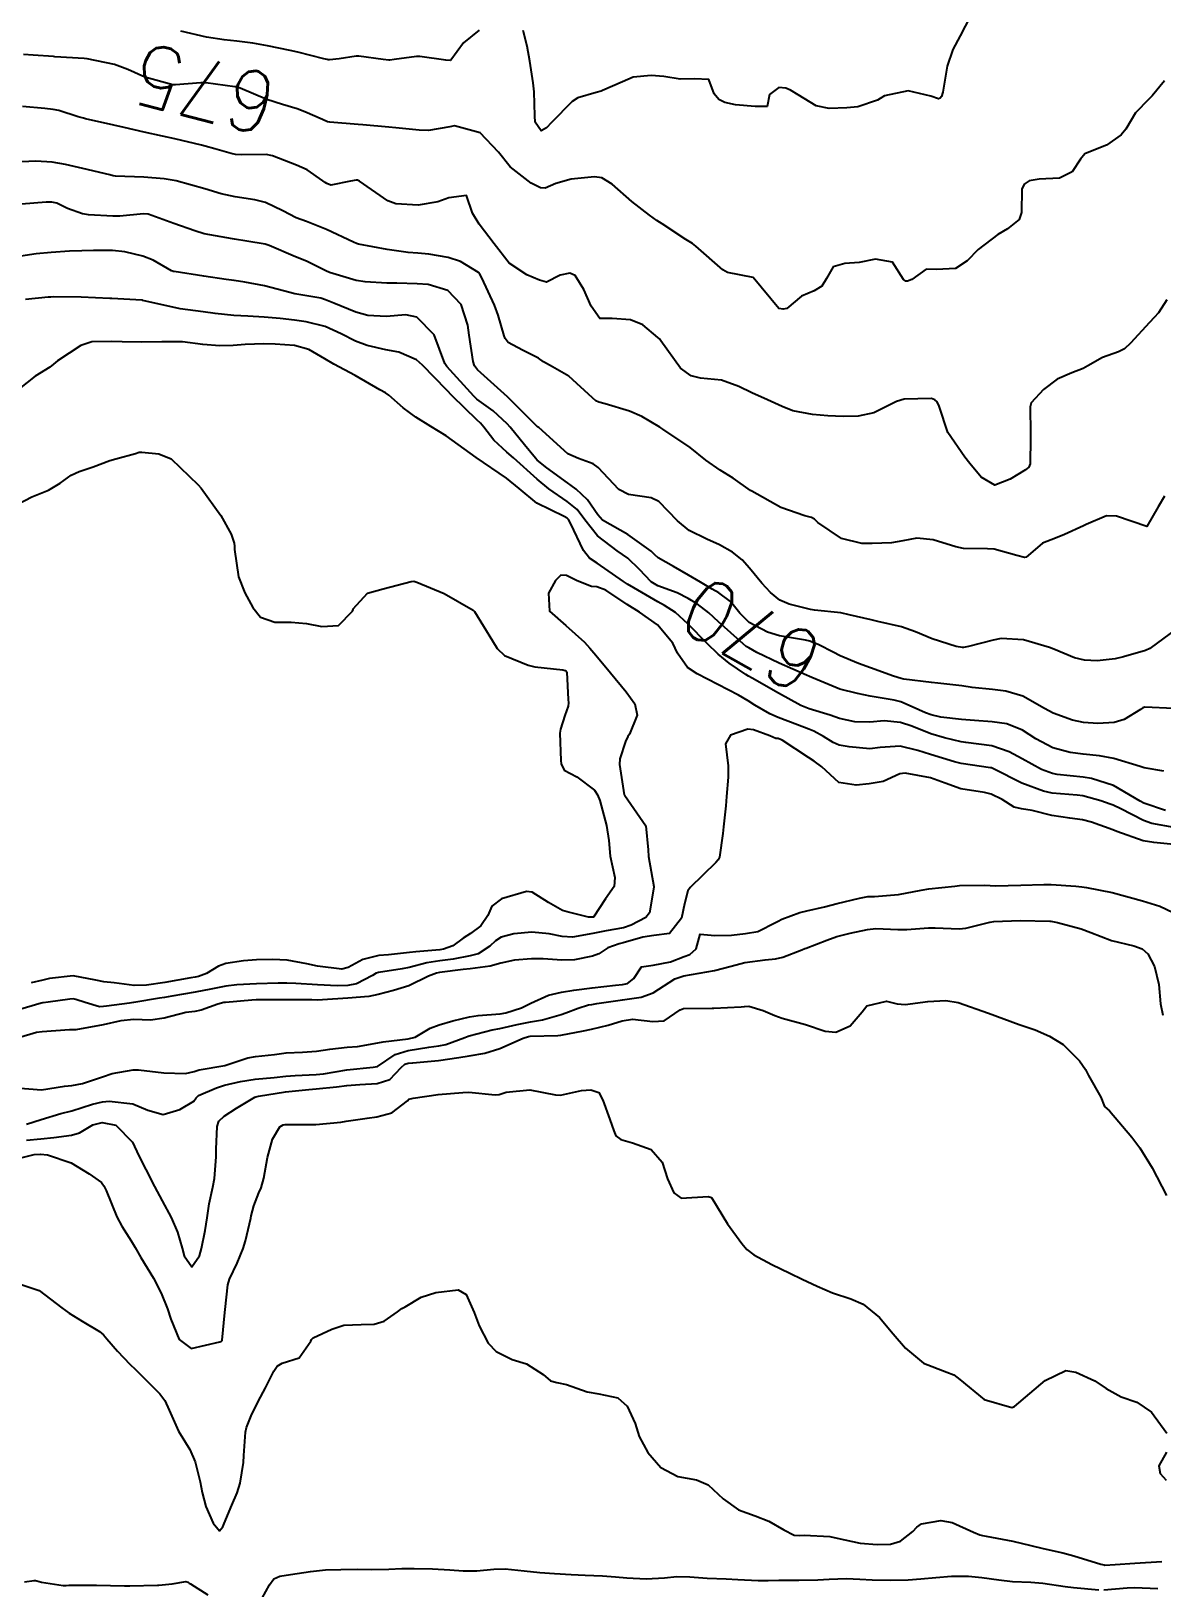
# Model space of a CAD drawing. Header units: metres. Extents: x 292545 to 299085, y 7450245 to 7463078.
# Drawn here: x 295080.8 to 295154.9, y 7462322.4 to 7462424.3 of the extents above; entities that cross this region are included whole.
import ezdxf
from ezdxf.enums import TextEntityAlignment as Align

# ---------------------------------------------------------------- set-up
doc = ezdxf.new("R2010")
doc.units = ezdxf.units.M
for name, color, linetype in [('Cotas', 45, 'Continuous'), ('Curvas de Nivel 1m', 11, 'Continuous'), ('Curvas de Nivel 5m', 15, 'Continuous')]:
    doc.layers.add(name, color=color, linetype=linetype)
doc.styles.add('Style-STANDARD', font='STANDARD.shx')

msp = doc.modelspace()

# ---------------------------------------------------------------- linework, layer by layer
at = {"layer": 'Curvas de Nivel 1m', "flags": 128}
for points, elevation in [([(295142.3, 7462425.3), (295141.65, 7462424.05), (295141.18, 7462423.15), (295140.81, 7462422.06), (295140.51, 7462420.34), (295140.43, 7462420.07), (295140.35, 7462419.95), (295140.23, 7462419.91), (295139.73, 7462420.08), (295138.24, 7462420.44), (295136.7, 7462420.11), (295136.41, 7462419.94), (295136.23, 7462419.83), (295134.95, 7462419.4), (295134.22, 7462419.33), (295133.08, 7462419.29), (295132.22, 7462419.45), (295131.03, 7462420.18), (295130.54, 7462420.49), (295130.24, 7462420.61), (295129.77, 7462420.66), (295129.16, 7462420.2), (295129.01, 7462419.41), (295128.22, 7462419.41), (295126.94, 7462419.51), (295126.23, 7462419.68), (295125.85, 7462419.86), (295125.54, 7462420.24), (295125.18, 7462421.18), (295124.24, 7462421.22), (295123.31, 7462421.21), (295122.24, 7462421.38), (295121.4, 7462421.45), (295120.24, 7462421.33), (295119.54, 7462421.02), (295118.23, 7462420.46), (295118.14, 7462420.42), (295117.81, 7462420.33), (295116.6, 7462419.98), (295116.23, 7462419.74), (295114.87, 7462418.37), (295114.56, 7462418.02), (295114.2, 7462417.82), (295113.81, 7462418.38), (295113.79, 7462418.81), (295113.75, 7462420.38), (295113.67, 7462420.96), (295113.45, 7462422.39), (295113.29, 7462423.37), (295113.03, 7462424.39)], 676), ([(295110.13, 7462424.42), (295109.12, 7462423.59), (295108.28, 7462422.45), (295108.25, 7462422.43), (295107.95, 7462422.45), (295106.26, 7462422.68), (295106.04, 7462422.69), (295104.58, 7462422.49), (295104.29, 7462422.45), (295104.25, 7462422.44), (295104.21, 7462422.45), (295103.85, 7462422.5), (295102.26, 7462422.71), (295102.08, 7462422.7), (295100.97, 7462422.53), (295100.33, 7462422.46), (295100.25, 7462422.47), (295100.19, 7462422.48), (295099.97, 7462422.54), (295098.26, 7462422.97), (295097.76, 7462423.07), (295096.26, 7462423.38), (295095.31, 7462423.56), (295094.27, 7462423.69), (295093.44, 7462423.78), (295092.28, 7462423.96), (295090.59, 7462424.35)], 676), ([(295155.2, 7462406.76), (295154.64, 7462405.89), (295154.36, 7462405.6), (295154.06, 7462405.26), (295152.81, 7462403.92), (295152.42, 7462403.54), (295152.03, 7462403.34), (295150.99, 7462402.98), (295150.02, 7462402.42), (295149.72, 7462402.25), (295148.97, 7462401.97), (295148.01, 7462401.55), (295147.11, 7462400.88), (295146.31, 7462400), (295146.24, 7462399.75), (295146.26, 7462398), (295146.27, 7462397.7), (295146.23, 7462396), (295146.15, 7462395.78), (295145.94, 7462395.62), (295144.93, 7462395.01), (295143.93, 7462394.61), (295143.03, 7462395.13), (295142.28, 7462396.04), (295141.95, 7462396.44), (295140.85, 7462398.06), (295140.27, 7462399.78), (295140.14, 7462400.07), (295139.99, 7462400.2), (295139.78, 7462400.29), (295137.99, 7462400.25), (295137.48, 7462400.1), (295135.99, 7462399.35), (295134.98, 7462399.13), (295133.98, 7462399.12), (295132.98, 7462399.16), (295131.98, 7462399.24), (295130.69, 7462399.48), (295129.99, 7462399.76), (295129.03, 7462400.2), (295128, 7462400.66), (295127.15, 7462401.08), (295126.01, 7462401.48), (295124.64, 7462401.63), (295124.02, 7462401.78), (295123.34, 7462402.27), (295122.04, 7462404.07), (295121.95, 7462404.19), (295121.85, 7462404.28), (295120.87, 7462405.12), (295120.05, 7462405.45), (295118.86, 7462405.52), (295118.05, 7462405.52), (295117.47, 7462406.34), (295116.99, 7462407.43), (295116.43, 7462408.35), (295116.09, 7462408.5), (295115.44, 7462408.36), (295114.55, 7462407.9), (295114.09, 7462408.03), (295113.26, 7462408.39), (295112.1, 7462409.16), (295111.12, 7462410.41), (295110.13, 7462411.71), (295109.7, 7462412.43), (295109.31, 7462413.59), (295108.15, 7462413.43), (295107.43, 7462413.17), (295106.15, 7462412.96), (295104.69, 7462413.04), (295104.15, 7462413.24), (295102.3, 7462414.52), (295102.16, 7462414.58), (295102.09, 7462414.59), (295101.71, 7462414.52), (295100.43, 7462414.27), (295100.16, 7462414.37), (295100.05, 7462414.43), (295099.9, 7462414.54), (295098.87, 7462415.26), (295098.17, 7462415.56), (295096.59, 7462416.17), (295096.18, 7462416.26), (295094.54, 7462416.24), (295094.18, 7462416.27), (295093.9, 7462416.33), (295092.83, 7462416.63), (295092.19, 7462416.82), (295091.95, 7462416.88), (295090.19, 7462417.29), (295089.39, 7462417.47), (295088.2, 7462417.73), (295086.87, 7462418.03), (295086.21, 7462418.18), (295084.34, 7462418.6), (295084.21, 7462418.64), (295083.86, 7462418.74), (295082.6, 7462419.14), (295082.22, 7462419.22), (295081.69, 7462419.29), (295080.22, 7462419.42)], 674), ([(295155.05, 7462393.89), (295154.62, 7462393.19), (295153.89, 7462391.91), (295151.9, 7462392.59), (295151.24, 7462392.6), (295149.9, 7462392.03), (295149.73, 7462391.95), (295148.48, 7462391.39), (295147.89, 7462391.15), (295147.05, 7462390.82), (295146.11, 7462390), (295145.98, 7462389.89), (295145.87, 7462389.87), (295145.37, 7462390.01), (295143.88, 7462390.43), (295143.45, 7462390.45), (295141.88, 7462390.46), (295141.36, 7462390.58), (295139.89, 7462391.04), (295138.82, 7462391.15), (295137.89, 7462390.97), (295137.16, 7462390.83), (295135.88, 7462390.79), (295135.22, 7462390.79), (295133.89, 7462391.13), (295132.33, 7462392.16), (295132.11, 7462392.38), (295131.91, 7462392.5), (295131.48, 7462392.61), (295129.91, 7462393.16), (295128.01, 7462394.21), (295127.92, 7462394.27), (295126.78, 7462395.08), (295125.94, 7462395.59), (295124.99, 7462396.25), (295123.96, 7462397.08), (295122.17, 7462398.28), (295121.97, 7462398.4), (295120.8, 7462399.11), (295119.98, 7462399.45), (295118.39, 7462399.93), (295117.99, 7462400.04), (295117.78, 7462400.13), (295117.56, 7462400.33), (295116.01, 7462401.75), (295114.94, 7462402.37), (295114.35, 7462402.7), (295114.03, 7462402.94), (295112.97, 7462403.46), (295112.04, 7462403.96), (295111.85, 7462404.21), (295111.77, 7462404.4), (295111.39, 7462405.74), (295111.14, 7462406.41), (295110.32, 7462408.18), (295110.19, 7462408.42), (295110.09, 7462408.53), (295108.92, 7462409.26), (295108.1, 7462409.53), (295106.84, 7462409.73), (295106.11, 7462409.8), (295105.49, 7462409.86), (295104.11, 7462410.05), (295102.23, 7462410.4), (295102.11, 7462410.43), (295101.9, 7462410.52), (295100.13, 7462411.35), (295098.82, 7462411.87), (295098.14, 7462412.13), (295097.27, 7462412.58), (295096.15, 7462413.12), (295095.45, 7462413.3), (295094.15, 7462413.49), (295093.23, 7462413.7), (295092.16, 7462414.02), (295090.28, 7462414.54), (295090.16, 7462414.57), (295089.5, 7462414.67), (295088.16, 7462414.79), (295086.31, 7462414.86), (295086.16, 7462414.88), (295085.95, 7462414.93), (295084.17, 7462415.36), (295083.03, 7462415.61), (295082.17, 7462415.76), (295081.1, 7462415.84), (295080.17, 7462415.79)], 673), ([(295155.82, 7462385.2), (295154.08, 7462383.91), (295153.8, 7462383.78), (295152.35, 7462383.37), (295151.8, 7462383.23), (295150.63, 7462383.1), (295149.79, 7462383.14), (295149.14, 7462383.31), (295147.8, 7462383.87), (295147.51, 7462383.98), (295145.81, 7462384.49), (295144.35, 7462384.57), (295143.81, 7462384.46), (295142.21, 7462384.05), (295141.87, 7462383.98), (295141.8, 7462383.98), (295141.4, 7462384.05), (295139.81, 7462384.54), (295138.72, 7462385), (295137.82, 7462385.33), (295136.25, 7462385.69), (295135.82, 7462385.79), (295134.39, 7462386.13), (295133.83, 7462386.24), (295132.1, 7462386.43), (295131.84, 7462386.47), (295130.46, 7462386.81), (295129.84, 7462387.07), (295129.23, 7462387.58), (295128.66, 7462388.2), (295127.86, 7462389.17), (295127.38, 7462389.73), (295126.73, 7462390.23), (295125.88, 7462390.71), (295125.06, 7462391.07), (295123.89, 7462391.65), (295123.13, 7462392.27), (295121.92, 7462393.54), (295121.41, 7462393.78), (295119.92, 7462394), (295119.28, 7462394.32), (295117.94, 7462395.76), (295117.6, 7462396), (295116.64, 7462396.35), (295115.95, 7462396.67), (295114.04, 7462398.38), (295114, 7462398.41), (295113.97, 7462398.44), (295111.99, 7462400.4), (295110.02, 7462402.17), (295109.83, 7462402.43), (295109.74, 7462402.72), (295109.49, 7462404.44), (295109.4, 7462405.08), (295108.96, 7462406.44), (295108.08, 7462407.37), (295106.79, 7462407.75), (295106.08, 7462407.8), (295104.74, 7462407.84), (295104.08, 7462407.84), (295102.68, 7462407.92), (295102.09, 7462408.02), (295100.34, 7462408.54), (295100.09, 7462408.64), (295098.82, 7462409.28), (295098.1, 7462409.56), (295096.38, 7462410.31), (295096.11, 7462410.4), (295094.92, 7462410.6), (295094.11, 7462410.72), (295093.98, 7462410.74), (295092.12, 7462411.08), (295091.51, 7462411.26), (295090.13, 7462411.75), (295088.46, 7462412.36), (295088.14, 7462412.39), (295086.6, 7462412.24), (295086.14, 7462412.24), (295084.54, 7462412.32), (295084.14, 7462412.38), (295083.17, 7462412.74), (295082.46, 7462413.07), (295082.15, 7462413.14), (295081.77, 7462413.14), (295080.15, 7462413.02)], 672), ([(295155.66, 7462379.98), (295153.76, 7462380.07), (295153.63, 7462380.03), (295153.47, 7462379.91), (295152.41, 7462379.26), (295151.74, 7462379.06), (295150.68, 7462379), (295149.74, 7462379.07), (295149.01, 7462379.23), (295147.75, 7462379.68), (295147.19, 7462379.99), (295145.76, 7462380.8), (295144.65, 7462381.13), (295143.77, 7462381.22), (295142.44, 7462381.37), (295141.77, 7462381.46), (295140.2, 7462381.64), (295139.78, 7462381.68), (295137.97, 7462381.91), (295137.78, 7462381.95), (295137.28, 7462382.1), (295135.79, 7462382.64), (295134.99, 7462382.93), (295133.8, 7462383.44), (295133.33, 7462383.68), (295132.4, 7462384.16), (295131.81, 7462384.4), (295131.52, 7462384.46), (295129.81, 7462384.74), (295129.02, 7462384.99), (295127.82, 7462385.62), (295127.21, 7462386.22), (295126.61, 7462387), (295125.85, 7462387.56), (295125.41, 7462387.81), (295124.65, 7462388.25), (295123.86, 7462388.72), (295122.87, 7462389.28), (295121.87, 7462389.86), (295121.65, 7462390.06), (295121.41, 7462390.29), (295119.89, 7462391.39), (295118.22, 7462392.33), (295117.91, 7462392.66), (295117.24, 7462393.66), (295116.49, 7462394.35), (295116.16, 7462394.59), (295115.93, 7462394.76), (295114.57, 7462395.75), (295113.95, 7462396.25), (295113.82, 7462396.38), (295113.1, 7462397.25), (295112.17, 7462398.4), (295111.98, 7462398.62), (295111.05, 7462399.48), (295109.99, 7462400.25), (295109.78, 7462400.43), (295108.02, 7462402.38), (295107.97, 7462402.45), (295107.9, 7462402.57), (295107.19, 7462404.46), (295106.05, 7462405.61), (295105.34, 7462405.77), (295104.05, 7462405.65), (295102.84, 7462405.73), (295102.06, 7462405.95), (295100.61, 7462406.53), (295100.07, 7462406.76), (295099.76, 7462406.85), (295098.07, 7462407.14), (295097.32, 7462407.33), (295096.08, 7462407.67), (295094.78, 7462407.91), (295094.09, 7462408.01), (295093.56, 7462408.09), (295092.09, 7462408.3), (295090.15, 7462408.6), (295090.09, 7462408.61), (295090.06, 7462408.62), (295089.98, 7462408.66), (295088.77, 7462409.35), (295088.1, 7462409.61), (295086.92, 7462409.89), (295086.11, 7462409.97), (295084.86, 7462409.97), (295084.11, 7462409.95), (295083.29, 7462409.93), (295082.1, 7462409.86), (295081.11, 7462409.77), (295080.1, 7462409.6)], 671), ([(295155.1, 7462373.31), (295153.68, 7462373.79), (295153.44, 7462373.91), (295151.7, 7462374.95), (295150.25, 7462375.4), (295149.71, 7462375.49), (295148.02, 7462375.66), (295147.71, 7462375.72), (295146.98, 7462375.99), (295145.72, 7462376.68), (295144.86, 7462377.15), (295143.73, 7462377.54), (295142.03, 7462377.75), (295141.73, 7462377.8), (295140.62, 7462378.06), (295139.74, 7462378.33), (295138.48, 7462378.82), (295137.74, 7462379.07), (295136.68, 7462379.17), (295135.74, 7462379.1), (295134.75, 7462379.12), (295133.74, 7462379.34), (295133.14, 7462379.54), (295131.75, 7462379.97), (295131.22, 7462380.18), (295129.76, 7462380.99), (295128.02, 7462381.97), (295127.78, 7462382.11), (295127.62, 7462382.21), (295126.52, 7462382.96), (295125.8, 7462383.54), (295125.07, 7462384.25), (295123.82, 7462385.53), (295123.01, 7462386.27), (295122.29, 7462386.74), (295121.84, 7462386.98), (295120.27, 7462387.88), (295119.85, 7462388.13), (295119.59, 7462388.31), (295117.86, 7462389.5), (295117.37, 7462389.84), (295116.97, 7462390.34), (295116.12, 7462392.13), (295115.99, 7462392.36), (295115.95, 7462392.41), (295115.9, 7462392.45), (295115.71, 7462392.56), (295113.91, 7462393.44), (295112.75, 7462394.39), (295111.93, 7462395.08), (295109.95, 7462396.43), (295107.97, 7462397.84), (295106.97, 7462398.46), (295105.98, 7462399.06), (295105.17, 7462399.67), (295104.22, 7462400.5), (295104, 7462400.66), (295103.64, 7462400.86), (295102.01, 7462401.79), (295100.62, 7462402.53), (295100.03, 7462402.89), (295098.98, 7462403.5), (295098.03, 7462403.76), (295096.77, 7462403.85), (295096.04, 7462403.87), (295094.8, 7462403.83), (295094.03, 7462403.77), (295093.14, 7462403.73), (295092.03, 7462403.82), (295090.7, 7462403.99), (295090.04, 7462404.01), (295089.35, 7462403.99), (295088.04, 7462403.97), (295086.74, 7462404), (295086.04, 7462404.03), (295084.76, 7462404), (295084.03, 7462403.76), (295082.52, 7462402.75), (295082.25, 7462402.53), (295082.02, 7462402.35), (295081.04, 7462401.74), (295080, 7462400.92)], 669), ([(295079.91, 7462393.37), (295080.83, 7462393.85), (295081.92, 7462394.28), (295082.69, 7462394.75), (295083.4, 7462395.27), (295083.93, 7462395.5), (295084.84, 7462395.82), (295085.95, 7462396.22), (295086.33, 7462396.33), (295087.63, 7462396.69), (295087.87, 7462396.77), (295087.95, 7462396.77), (295088.03, 7462396.77), (295089.16, 7462396.67), (295089.95, 7462396.34), (295091.73, 7462394.64), (295091.92, 7462394.41), (295093.21, 7462392.63), (295093.89, 7462391.4), (295094.09, 7462390.82), (295094.1, 7462390.62), (295094.1, 7462390.39), (295094.38, 7462388.61), (295094.78, 7462387.55), (295095.31, 7462386.6), (295095.82, 7462385.97), (295096.76, 7462385.64), (295097.82, 7462385.65), (295098.82, 7462385.56), (295099.82, 7462385.36), (295100.93, 7462385.42), (295101.83, 7462386.35), (295101.88, 7462386.47), (295101.89, 7462386.52), (295102.83, 7462387.53), (295103.85, 7462387.83), (295105.68, 7462388.3), (295105.85, 7462388.32), (295106.06, 7462388.26), (295107.84, 7462387.52), (295109.74, 7462386.43), (295109.83, 7462386.34), (295111.01, 7462384.41), (295111.31, 7462383.92), (295111.79, 7462383.46), (295113.35, 7462382.82), (295113.79, 7462382.71), (295115.63, 7462382.52), (295115.78, 7462382.48), (295115.85, 7462382.42), (295115.88, 7462382.36), (295115.98, 7462380.57), (295116, 7462380.36), (295115.98, 7462380.13), (295115.75, 7462379.53), (295115.46, 7462378.64), (295115.42, 7462378.36), (295115.49, 7462376.59), (295115.51, 7462376.36), (295115.71, 7462375.95), (295116.53, 7462375.52), (295117.69, 7462374.63), (295117.89, 7462374.33), (295118.04, 7462373.97), (295118.49, 7462372.32), (295118.63, 7462371.34), (295118.72, 7462370.32), (295119.03, 7462368.91), (295118.98, 7462368.32), (295118.42, 7462367.51), (295117.63, 7462366.33), (295117.6, 7462366.32), (295117.31, 7462366.33), (295115.9, 7462366.66), (295115.6, 7462366.75), (295114.69, 7462367.28), (295113.61, 7462367.95), (295113.23, 7462368.01), (295111.6, 7462367.53), (295110.97, 7462367.05), (295110.7, 7462366.42), (295110.25, 7462365.76), (295109.58, 7462365.24), (295109.08, 7462364.94), (295108.41, 7462364.44), (295107.8, 7462364.22), (295107.57, 7462364.18), (295105.99, 7462364.05), (295105.57, 7462364), (295104.2, 7462363.86), (295103.56, 7462363.8), (295102.52, 7462363.55), (295101.55, 7462363.03), (295101.15, 7462362.92), (295099.55, 7462363.12), (295098.85, 7462363.27), (295097.56, 7462363.5), (295096.6, 7462363.54), (295095.56, 7462363.52), (295094.7, 7462363.46), (295093.55, 7462363.29), (295093.06, 7462363.11), (295092.28, 7462362.63), (295091.74, 7462362.44), (295091.54, 7462362.4), (295091.24, 7462362.35), (295089.54, 7462362.05), (295088.35, 7462361.86), (295087.53, 7462361.84), (295086.22, 7462362.02), (295085.54, 7462362.09), (295085.02, 7462362.2), (295083.54, 7462362.47), (295081.99, 7462362.3), (295081.54, 7462362.2), (295080.78, 7462362.01)], 669), ([(295155.67, 7462372.19), (295154.22, 7462372.46), (295153.67, 7462372.66), (295152.18, 7462373.42), (295151.68, 7462373.65), (295151.48, 7462373.73), (295150.87, 7462373.94), (295149.69, 7462374.27), (295149.33, 7462374.32), (295147.69, 7462374.44), (295147.11, 7462374.57), (295145.7, 7462375.1), (295143.84, 7462376.03), (295143.76, 7462376.07), (295143.71, 7462376.09), (295143.65, 7462376.1), (295141.72, 7462376.38), (295141.28, 7462376.49), (295139.72, 7462376.97), (295138.87, 7462377.23), (295137.73, 7462377.52), (295136.41, 7462377.43), (295135.73, 7462377.35), (295134.39, 7462377.47), (295133.73, 7462377.59), (295133.34, 7462377.75), (295132.71, 7462378.16), (295132.07, 7462378.5), (295131.74, 7462378.64), (295131, 7462378.91), (295129.74, 7462379.4), (295129.18, 7462379.63), (295128.19, 7462380.21), (295127.76, 7462380.48), (295127.14, 7462380.85), (295125.77, 7462381.55), (295124.43, 7462382.25), (295123.79, 7462382.68), (295123.13, 7462383.6), (295122.82, 7462384.27), (295121.82, 7462385.47), (295120.64, 7462386.3), (295119.84, 7462386.8), (295118.43, 7462387.74), (295117.85, 7462387.96), (295117.49, 7462387.97), (295116.57, 7462388.35), (295116.08, 7462388.58), (295115.86, 7462388.69), (295115.5, 7462388.72), (295115.15, 7462388.37), (295114.69, 7462387.53), (295114.74, 7462386.37), (295115.82, 7462385.42), (295117.03, 7462384.34), (295117.39, 7462383.93), (295117.79, 7462383.47), (295118.74, 7462382.32), (295119.76, 7462381.07), (295120.34, 7462380.3), (295120.5, 7462379.55), (295119.98, 7462378.31), (295119.89, 7462378.15), (295119.73, 7462377.83), (295119.35, 7462376.68), (295119.34, 7462376.31), (295119.65, 7462374.34), (295119.67, 7462374.31), (295119.68, 7462374.28), (295121.06, 7462372.3), (295121.22, 7462370.73), (295121.23, 7462370.29), (295121.59, 7462368.32), (295121.59, 7462368.29), (295121.29, 7462366.6), (295121.06, 7462366.3), (295120.1, 7462365.79), (295119.59, 7462365.63), (295118.47, 7462365.43), (295117.58, 7462365.25), (295116.25, 7462365.02), (295115.58, 7462365.05), (295114.73, 7462365.22), (295113.58, 7462365.33), (295112.42, 7462365.23), (295111.58, 7462365.02), (295111.21, 7462364.78), (295110.84, 7462364.42), (295110.07, 7462363.92), (295109.56, 7462363.78), (295108.43, 7462363.57), (295107.56, 7462363.45), (295106.7, 7462363.32), (295105.55, 7462363.03), (295105.1, 7462362.93), (295103.55, 7462362.7), (295103.39, 7462362.65), (295103.15, 7462362.5), (295102.1, 7462361.95), (295101.54, 7462361.85), (295100.83, 7462361.83), (295099.54, 7462361.88), (295098.12, 7462361.98), (295097.54, 7462362), (295096.96, 7462362), (295095.54, 7462361.96), (295094.26, 7462361.89), (295093.53, 7462361.79), (295092.56, 7462361.6), (295091.53, 7462361.41), (295090.01, 7462361.15), (295089.53, 7462361.06), (295089.19, 7462361.01), (295087.52, 7462360.73), (295087.49, 7462360.72), (295087.23, 7462360.69), (295085.73, 7462360.5), (295085.52, 7462360.46), (295085.26, 7462360.45), (295084.32, 7462360.73), (295083.72, 7462360.93), (295083.53, 7462360.97), (295083.31, 7462360.95), (295081.89, 7462360.76), (295081.57, 7462360.71), (295081.52, 7462360.7), (295081.45, 7462360.69), (295079.52, 7462360.11)], 668), ([(295155.65, 7462371.07), (295154.35, 7462371.2), (295153.65, 7462371.31), (295151.91, 7462371.93), (295151.66, 7462372.03), (295150.26, 7462372.54), (295149.67, 7462372.7), (295148.83, 7462372.81), (295147.67, 7462372.98), (295146.37, 7462373.3), (295145.68, 7462373.42), (295145.2, 7462373.53), (295144.4, 7462374.02), (295143.69, 7462374.38), (295143.24, 7462374.48), (295141.69, 7462374.73), (295140.67, 7462375.09), (295139.7, 7462375.44), (295138.06, 7462375.74), (295137.71, 7462375.7), (295136.6, 7462375.21), (295135.7, 7462375.05), (295134.85, 7462374.97), (295133.7, 7462375.14), (295132.58, 7462376.16), (295132.09, 7462376.54), (295131.72, 7462376.77), (295130, 7462377.91), (295129.73, 7462378.01), (295129.57, 7462378.03), (295129.19, 7462378.2), (295128.11, 7462378.59), (295127.74, 7462378.63), (295126.61, 7462378.23), (295126.28, 7462377.68), (295126.45, 7462376.23), (295126.45, 7462375.48), (295126.35, 7462374.23), (295126.29, 7462373.62), (295126.15, 7462372.24), (295126.1, 7462371.79), (295125.88, 7462370.24), (295125.8, 7462370.08), (295125.64, 7462369.91), (295124.8, 7462369.08), (295123.96, 7462368.26), (295123.82, 7462368.05), (295123.6, 7462367.19), (295123.39, 7462366.26), (295122.6, 7462365.25), (295121.58, 7462365.11), (295120.87, 7462365), (295119.58, 7462364.64), (295119.31, 7462364.58), (295118.58, 7462364.32), (295117.98, 7462363.91), (295117.56, 7462363.77), (295116.38, 7462363.53), (295115.56, 7462363.51), (295114.33, 7462363.6), (295113.56, 7462363.59), (295112.45, 7462363.51), (295111.56, 7462363.3), (295110.86, 7462363.11), (295109.55, 7462362.94), (295109.09, 7462362.89), (295107.55, 7462362.7), (295107.34, 7462362.66), (295106.82, 7462362.46), (295105.54, 7462361.82), (295104.52, 7462361.51), (295103.53, 7462361.25), (295102.91, 7462361.13), (295101.53, 7462361.01), (295099.88, 7462360.9), (295099.53, 7462360.89), (295099.17, 7462360.91), (295097.53, 7462360.91), (295095.84, 7462360.91), (295095.53, 7462360.91), (295095.24, 7462360.89), (295093.52, 7462360.74), (295093.42, 7462360.73), (295093.01, 7462360.63), (295091.93, 7462360.22), (295091.52, 7462360.15), (295090.93, 7462360.07), (295089.51, 7462359.7), (295088.61, 7462359.58), (295087.51, 7462359.61), (295086.67, 7462359.54), (295085.51, 7462359.27), (295083.72, 7462358.95), (295083.5, 7462358.94), (295083.3, 7462358.95), (295081.5, 7462358.82), (295081.13, 7462358.77), (295079.89, 7462358.39)], 667), ([(295079.81, 7462355.14), (295081.46, 7462355.01), (295082.96, 7462355.25), (295083.46, 7462355.3), (295084.16, 7462355.43), (295085.46, 7462355.87), (295086.1, 7462356.07), (295087.47, 7462356.32), (295087.82, 7462356.33), (295089.47, 7462356.13), (295090.89, 7462356.07), (295091.47, 7462356.22), (295091.79, 7462356.32), (295093.47, 7462356.61), (295093.53, 7462356.62), (295094.98, 7462357.11), (295095.48, 7462357.2), (295096.74, 7462357.33), (295097.49, 7462357.43), (295098.56, 7462357.48), (295099.49, 7462357.55), (295100.35, 7462357.68), (295101.49, 7462357.8), (295102.16, 7462357.85), (295103.5, 7462358.08), (295103.85, 7462358.15), (295105.49, 7462358.36), (295105.95, 7462358.47), (295106.92, 7462359.04), (295107.51, 7462359.26), (295108.41, 7462359.54), (295109.51, 7462359.79), (295110.07, 7462359.87), (295111.52, 7462359.98), (295111.88, 7462360.05), (295112.92, 7462360.39), (295113.53, 7462360.68), (295114.68, 7462361.22), (295115.53, 7462361.4), (295116.35, 7462361.54), (295117.54, 7462361.69), (295119.08, 7462361.86), (295119.54, 7462361.92), (295119.86, 7462361.98), (295120.27, 7462362.3), (295120.78, 7462363.07), (295121.55, 7462363.18), (295122.68, 7462363.4), (295123.56, 7462363.74), (295123.94, 7462363.88), (295124.35, 7462364.25), (295124.62, 7462365.21), (295125.58, 7462365.11), (295126.68, 7462365.13), (295127.58, 7462365.25), (295128.4, 7462365.39), (295129.59, 7462365.99), (295129.72, 7462366.06), (295129.98, 7462366.19), (295131.14, 7462366.63), (295131.6, 7462366.74), (295132.76, 7462367), (295133.6, 7462367.22), (295135.05, 7462367.57), (295135.61, 7462367.67), (295136.04, 7462367.68), (295137.61, 7462367.8), (295139.09, 7462368.08), (295139.61, 7462368.18), (295141.3, 7462368.36), (295141.62, 7462368.39), (295143.24, 7462368.41), (295143.62, 7462368.39), (295143.97, 7462368.38), (295145.62, 7462368.41), (295147.14, 7462368.46), (295147.62, 7462368.46), (295149.24, 7462368.34), (295149.62, 7462368.31), (295149.93, 7462368.27), (295151.61, 7462367.93), (295153.61, 7462367.38), (295154.74, 7462367.03), (295155.6, 7462366.63)], 667), ([(295080.49, 7462352.77), (295081.44, 7462353.07), (295082.73, 7462353.46), (295083.44, 7462353.64), (295084.8, 7462354.07), (295085.45, 7462354.23), (295085.9, 7462354.26), (295087.45, 7462354.1), (295088.44, 7462353.69), (295089.44, 7462353.4), (295090.52, 7462353.73), (295091.45, 7462354.27), (295091.6, 7462354.49), (295091.76, 7462354.64), (295092.93, 7462355.15), (295093.46, 7462355.31), (295094.51, 7462355.56), (295095.46, 7462355.71), (295096.7, 7462355.81), (295097.47, 7462355.9), (295098.08, 7462355.95), (295099.47, 7462356.01), (295099.95, 7462356.06), (295101.47, 7462356.31), (295103.19, 7462356.5), (295103.45, 7462356.53), (295103.47, 7462356.54), (295104.64, 7462357.33), (295105.48, 7462357.58), (295106.84, 7462357.81), (295107.49, 7462357.9), (295107.95, 7462357.99), (295109.19, 7462358.43), (295109.41, 7462358.52), (295109.49, 7462358.55), (295110.99, 7462358.93), (295111.5, 7462359.03), (295112.62, 7462359.28), (295113.51, 7462359.46), (295114.28, 7462359.6), (295115.52, 7462359.95), (295115.82, 7462360.05), (295116.62, 7462360.35), (295117.3, 7462360.57), (295117.53, 7462360.61), (295117.85, 7462360.66), (295119.53, 7462360.91), (295120.75, 7462361.08), (295121.53, 7462361.37), (295122.97, 7462362.27), (295123.55, 7462362.48), (295125.06, 7462362.73), (295125.55, 7462362.83), (295126.66, 7462363.12), (295127.55, 7462363.35), (295128.88, 7462363.52), (295129.56, 7462363.59), (295130.04, 7462363.7), (295131.27, 7462364.17), (295131.47, 7462364.26), (295131.56, 7462364.3), (295132.91, 7462364.82), (295133.58, 7462365.05), (295134.45, 7462365.27), (295135.58, 7462365.52), (295136.12, 7462365.57), (295137.58, 7462365.52), (295138.16, 7462365.52), (295139.59, 7462365.62), (295140.02, 7462365.63), (295141.59, 7462365.56), (295142.03, 7462365.6), (295143.59, 7462365.99), (295143.62, 7462366), (295143.86, 7462366.03), (295145.59, 7462366.11), (295147.52, 7462366.06), (295147.59, 7462366.05), (295148.04, 7462365.98), (295149.59, 7462365.56), (295150.22, 7462365.31), (295151.58, 7462364.8), (295153.04, 7462364.45), (295153.57, 7462364.24), (295153.94, 7462363.91), (295154.38, 7462363.08), (295154.66, 7462361.9), (295154.78, 7462360.65), (295154.94, 7462359.9)], 668), ([(295080.47, 7462351.72), (295081.42, 7462351.81), (295082.27, 7462351.9), (295083.42, 7462352.05), (295083.96, 7462352.2), (295084.83, 7462352.72), (295085.43, 7462352.87), (295086.33, 7462352.7), (295087.42, 7462351.59), (295087.85, 7462350.69), (295088.29, 7462349.79), (295088.87, 7462348.68), (295089.37, 7462347.74), (295089.95, 7462346.66), (295090.37, 7462345.68), (295090.67, 7462344.65), (295090.82, 7462344.14), (295091.32, 7462343.42), (295091.81, 7462344.15), (295091.94, 7462344.63), (295092.18, 7462345.8), (295092.31, 7462346.63), (295092.44, 7462347.55), (295092.68, 7462348.63), (295092.8, 7462349.21), (295092.91, 7462350.62), (295092.91, 7462351.12), (295092.97, 7462352.62), (295093.09, 7462352.96), (295093.43, 7462353.29), (295094.25, 7462353.81), (295095.45, 7462354.52), (295095.51, 7462354.55), (295095.69, 7462354.6), (295097.46, 7462354.89), (295098.98, 7462355.04), (295099.46, 7462355.07), (295100.79, 7462355.2), (295101.46, 7462355.29), (295102.32, 7462355.37), (295103.46, 7462355.43), (295104.28, 7462355.68), (295105.02, 7462356.48), (295105.27, 7462356.69), (295105.48, 7462356.75), (295105.8, 7462356.79), (295107.48, 7462356.94), (295108.8, 7462357.12), (295109.48, 7462357.24), (295110.5, 7462357.41), (295111.49, 7462357.72), (295113.03, 7462358.39), (295113.38, 7462358.5), (295113.49, 7462358.52), (295115.29, 7462358.57), (295115.5, 7462358.59), (295116.97, 7462358.88), (295117.5, 7462358.99), (295118.59, 7462359.25), (295119.51, 7462359.53), (295120.19, 7462359.63), (295121.51, 7462359.49), (295122.27, 7462359.52), (295123.3, 7462360.26), (295123.52, 7462360.34), (295125.41, 7462360.35), (295125.52, 7462360.35), (295127.31, 7462360.44), (295127.53, 7462360.47), (295127.8, 7462360.49), (295128.75, 7462360.2), (295129.52, 7462359.88), (295129.99, 7462359.71), (295131.51, 7462359.28), (295132.8, 7462358.86), (295133.5, 7462358.78), (295134.44, 7462359.2), (295135.23, 7462360.12), (295135.53, 7462360.52), (295136.83, 7462360.81), (295137.53, 7462360.65), (295138.04, 7462360.61), (295139.53, 7462360.8), (295140.72, 7462360.87), (295141.53, 7462360.72), (295143.52, 7462360.03), (295145.51, 7462359.3), (295146.57, 7462358.93), (295147.5, 7462358.53), (295148.4, 7462357.97), (295149.48, 7462356.92), (295149.86, 7462356.34), (295150.07, 7462355.95), (295150.87, 7462354.52), (295151.11, 7462353.93), (295151.28, 7462353.77), (295151.44, 7462353.63), (295152.91, 7462351.92), (295153.42, 7462351.22), (295154.24, 7462349.9), (295155.18, 7462348.09)], 669), ([(295079.67, 7462342.42), (295081.3, 7462341.87), (295082.8, 7462340.74), (295083.28, 7462340.38), (295084.13, 7462339.87), (295085.27, 7462339.18), (295085.52, 7462338.97), (295085.74, 7462338.71), (295086.44, 7462337.89), (295087.25, 7462337.05), (295087.62, 7462336.69), (295089.22, 7462335.1), (295089.54, 7462334.67), (295089.83, 7462334.04), (295090.44, 7462332.66), (295091.18, 7462331.46), (295091.54, 7462330.64), (295091.86, 7462329.34), (295091.99, 7462328.64), (295092.22, 7462327.72), (295092.7, 7462326.63), (295093.12, 7462326.13), (295093.35, 7462326.39), (295093.44, 7462326.62), (295093.94, 7462327.81), (295094.29, 7462328.61), (295094.49, 7462329.26), (295094.7, 7462330.6), (295094.72, 7462331.06), (295094.82, 7462332.6), (295094.89, 7462332.9), (295095.2, 7462333.66), (295095.66, 7462334.59), (295096.14, 7462335.5), (295096.69, 7462336.58), (295096.9, 7462336.91), (295097.24, 7462337.12), (295098.35, 7462337.46), (295099.12, 7462338.55), (295099.16, 7462338.65), (295099.27, 7462338.77), (295100.48, 7462339.33), (295101.27, 7462339.6), (295102.41, 7462339.65), (295103.27, 7462339.66), (295103.92, 7462339.85), (295104.79, 7462340.48), (295105.08, 7462340.68), (295105.29, 7462340.81), (295106.34, 7462341.43), (295107.3, 7462341.73), (295108.76, 7462341.91), (295109.29, 7462341.61), (295109.81, 7462340.42), (295110.15, 7462339.55), (295110.72, 7462338.42), (295111.25, 7462337.87), (295112.3, 7462337.34), (295113.24, 7462337.07), (295114.33, 7462336.37), (295114.82, 7462335.96), (295115.23, 7462335.85), (295115.87, 7462335.71), (295117.22, 7462335.23), (295117.99, 7462335.1), (295119.22, 7462334.85), (295119.83, 7462334.3), (295120.35, 7462333.15), (295120.62, 7462332.3), (295121.18, 7462331.26), (295122.05, 7462330.28), (295123.16, 7462329.69), (295124.37, 7462329.46), (295125.15, 7462329.14), (295126.12, 7462328.23), (295127.13, 7462327.5), (295128.23, 7462327.11), (295129.12, 7462326.77), (295130.09, 7462326.19), (295130.78, 7462325.85), (295131.11, 7462325.83), (295131.43, 7462325.84), (295133.11, 7462325.75), (295133.6, 7462325.65), (295135.1, 7462325.33), (295136.22, 7462325.23), (295137.1, 7462325.25), (295137.75, 7462325.45), (295138.55, 7462326.09), (295138.82, 7462326.38), (295139.12, 7462326.58), (295140.38, 7462326.8), (295141.12, 7462326.67), (295142.53, 7462326.04), (295142.94, 7462325.86), (295143.11, 7462325.82), (295143.36, 7462325.78), (295145.11, 7462325.45), (295146.28, 7462325.17), (295147.1, 7462324.98), (295148.39, 7462324.68), (295149.1, 7462324.49), (295150.87, 7462323.94), (295151.09, 7462323.9), (295151.14, 7462323.89), (295151.82, 7462323.93), (295153.09, 7462324.01), (295154.87, 7462324.11)], 671), ([(295095.93, 7462321.73), (295096.4, 7462322.59), (295096.68, 7462322.98), (295097.08, 7462323.17), (295097.78, 7462323.27), (295099.08, 7462323.46), (295100.06, 7462323.57), (295101.08, 7462323.6), (295102.18, 7462323.61), (295103.08, 7462323.6), (295104.21, 7462323.62), (295105.08, 7462323.66), (295105.88, 7462323.67), (295107.08, 7462323.65), (295108.22, 7462323.58), (295109.08, 7462323.51), (295109.99, 7462323.52), (295111.09, 7462323.62), (295111.85, 7462323.63), (295113.08, 7462323.51), (295114.11, 7462323.4), (295115.08, 7462323.34), (295116.16, 7462323.27), (295117.08, 7462323.22), (295118.23, 7462323.18), (295119.08, 7462323.12), (295119.82, 7462323.05), (295121.08, 7462322.98), (295122.29, 7462323.06), (295123.08, 7462323.14), (295123.94, 7462323.11), (295125.08, 7462323.03), (295126.32, 7462322.99), (295127.08, 7462322.94), (295128.41, 7462322.88), (295129.08, 7462322.88), (295129.78, 7462322.89), (295131.08, 7462322.89), (295132.33, 7462322.91), (295133.08, 7462322.96), (295134.21, 7462323.01), (295135.08, 7462322.97), (295135.88, 7462322.92), (295137.08, 7462322.89), (295138.25, 7462322.92), (295139.08, 7462322.98), (295140.07, 7462323.08), (295141.08, 7462323.17), (295142.21, 7462323.17), (295143.08, 7462323.08), (295144.18, 7462322.92), (295145.08, 7462322.82), (295146.29, 7462322.77), (295147.07, 7462322.71), (295148.54, 7462322.49), (295149.07, 7462322.42), (295150.74, 7462322.27)], 672), ([(295080.35, 7462322.78), (295080.98, 7462322.87), (295081.07, 7462322.88), (295081.16, 7462322.85), (295081.47, 7462322.76), (295082.88, 7462322.55), (295083.07, 7462322.55), (295083.25, 7462322.56), (295085.07, 7462322.57), (295086.9, 7462322.52), (295087.07, 7462322.52), (295087.24, 7462322.52), (295089.07, 7462322.58), (295089.16, 7462322.58), (295090.02, 7462322.66), (295090.92, 7462322.81), (295091.07, 7462322.77), (295091.14, 7462322.71), (295091.22, 7462322.65), (295092.36, 7462321.93)], 672), ([(295151.07, 7462322.27), (295152.59, 7462322.4), (295153.07, 7462322.41), (295154.6, 7462322.36)], 672)]:
    msp.add_lwpolyline(points, dxfattribs=dict(at, elevation=elevation))
at = {"layer": 'Curvas de Nivel 5m', "flags": 128}
for points, elevation in [([(295155.04, 7462421.09), (295154.23, 7462420.1), (295154.02, 7462419.9), (295153.14, 7462419), (295152.5, 7462417.93), (295152.2, 7462417.56), (295151.25, 7462416.88), (295150.19, 7462416.46), (295149.83, 7462416.31), (295149.53, 7462415.96), (295149, 7462415.14), (295148.17, 7462414.71), (295146.83, 7462414.65), (295146.17, 7462414.54), (295145.84, 7462414.33), (295145.7, 7462414), (295145.68, 7462412.46), (295145.52, 7462412.01), (295144.75, 7462411.39), (295144.12, 7462411.02), (295142.83, 7462410.04), (295142.11, 7462409.3), (295141.34, 7462408.81), (295140.1, 7462408.74), (295139.42, 7462408.76), (295138.49, 7462408.09), (295138.21, 7462407.97), (295138.09, 7462407.98), (295137.94, 7462408.09), (295137.22, 7462409.22), (295136.11, 7462409.42), (295135.03, 7462409.2), (295134.1, 7462409.13), (295133.33, 7462408.92), (295132.89, 7462408.15), (295132.6, 7462407.64), (295132.08, 7462407.34), (295131.26, 7462406.99), (295130.3, 7462406.19), (295130.06, 7462406.13), (295129.78, 7462406.19), (295128.09, 7462408.21), (295126.41, 7462408.55), (295126.1, 7462408.72), (295124.34, 7462410.26), (295124.11, 7462410.43), (295123.69, 7462410.7), (295122.13, 7462411.72), (295121.79, 7462411.95), (295121.3, 7462412.29), (295120.15, 7462413.2), (295118.86, 7462414.32), (295118.17, 7462414.73), (295117.69, 7462414.81), (295116.17, 7462414.66), (295115.16, 7462414.36), (295114.46, 7462414.07), (295114.16, 7462414.08), (295113.55, 7462414.39), (295112.17, 7462415.47), (295111.41, 7462416.41), (295110.2, 7462417.69), (295108.52, 7462418.14), (295108.21, 7462418.07), (295106.83, 7462417.84), (295106.2, 7462417.87), (295104.68, 7462418.01), (295104.21, 7462418.05), (295102.52, 7462418.21), (295102.21, 7462418.23), (295100.36, 7462418.39), (295100.21, 7462418.41), (295099.87, 7462418.55), (295098.72, 7462419.06), (295098.22, 7462419.25), (295097.26, 7462419.54), (295096.23, 7462419.87), (295094.49, 7462420.61), (295094.23, 7462420.69), (295094.13, 7462420.71), (295092.24, 7462420.96), (295091.91, 7462420.97), (295090.24, 7462420.83), (295090.06, 7462420.84), (295088.24, 7462421.34), (295087.12, 7462421.83), (295086.25, 7462422.17), (295084.45, 7462422.54), (295084.26, 7462422.56), (295082.34, 7462422.67), (295082.26, 7462422.68), (295080.91, 7462422.77), (295080.29, 7462422.81)], 675), ([(295154.99, 7462375.89), (295153.71, 7462376.11), (295153.44, 7462376.18), (295151.72, 7462376.71), (295150.78, 7462376.88), (295149.72, 7462376.99), (295148.86, 7462377.1), (295147.73, 7462377.4), (295146.61, 7462377.99), (295145.74, 7462378.56), (295144.71, 7462378.98), (295143.74, 7462379.11), (295142.59, 7462379.19), (295141.75, 7462379.26), (295140.39, 7462379.42), (295139.75, 7462379.56), (295139.38, 7462379.7), (295138.52, 7462380.09), (295137.76, 7462380.42), (295137.33, 7462380.54), (295135.76, 7462380.8), (295134.93, 7462380.96), (295133.77, 7462381.26), (295131.94, 7462382.01), (295131.78, 7462382.08), (295131.58, 7462382.17), (295129.79, 7462382.96), (295128.34, 7462383.66), (295127.8, 7462383.95), (295127.64, 7462384.05), (295127.43, 7462384.22), (295125.82, 7462385.66), (295125.19, 7462386.25), (295124.42, 7462386.84), (295123.84, 7462387.2), (295123.12, 7462387.55), (295121.85, 7462388.03), (295121.41, 7462388.29), (295120.65, 7462389.09), (295119.87, 7462389.84), (295119.18, 7462390.32), (295117.89, 7462391.29), (295117.06, 7462392.34), (295116.57, 7462393.01), (295115.91, 7462393.55), (295114.71, 7462394.37), (295113.93, 7462395), (295112.38, 7462396.4), (295111.96, 7462396.77), (295111.11, 7462397.56), (295110.44, 7462398.42), (295110.22, 7462398.67), (295109.98, 7462398.89), (295108.4, 7462400.45), (295108, 7462400.85), (295106.42, 7462402.47), (295106.03, 7462402.83), (295104.87, 7462403.33), (295104.03, 7462403.48), (295102.79, 7462403.76), (295102.04, 7462404.04), (295101.1, 7462404.53), (295100.05, 7462405), (295098.8, 7462405.3), (295098.05, 7462405.41), (295097.11, 7462405.52), (295096.05, 7462405.62), (295094.98, 7462405.68), (295094.06, 7462405.72), (295092.84, 7462405.85), (295092.06, 7462405.96), (295090.55, 7462406.17), (295090.07, 7462406.26), (295088.18, 7462406.69), (295088.09, 7462406.71), (295088.07, 7462406.72), (295088.04, 7462406.72), (295086.07, 7462406.83), (295085.94, 7462406.84), (295084.07, 7462406.92), (295082.26, 7462406.94), (295082.07, 7462406.93), (295081.91, 7462406.92), (295080.41, 7462406.78)], 670), ([(295079.4, 7462350.39), (295080.99, 7462350.77), (295081.37, 7462350.8), (295081.4, 7462350.8), (295081.86, 7462350.76), (295083.4, 7462350.23), (295084.59, 7462349.52), (295085.39, 7462348.94), (295085.48, 7462348.82), (295085.54, 7462348.72), (295085.69, 7462348.41), (295086.39, 7462346.7), (295086.73, 7462346.08), (295087.34, 7462345.12), (295087.59, 7462344.69), (295087.98, 7462344.03), (295088.8, 7462342.68), (295089.3, 7462341.7), (295089.72, 7462340.67), (295089.94, 7462340), (295090.48, 7462338.66), (295091.26, 7462338.08), (295093.14, 7462338.5), (295093.26, 7462338.56), (295093.29, 7462338.59), (295093.3, 7462338.62), (295093.48, 7462340.42), (295093.5, 7462340.62), (295093.68, 7462342.25), (295093.78, 7462342.62), (295094.28, 7462343.66), (295094.67, 7462344.61), (295094.82, 7462345.12), (295095.18, 7462346.6), (295095.21, 7462346.75), (295095.37, 7462347.42), (295095.7, 7462348.27), (295095.86, 7462348.59), (295096.03, 7462349.23), (295096.26, 7462350.59), (295096.6, 7462351.77), (295097.08, 7462352.58), (295097.29, 7462352.71), (295097.43, 7462352.74), (295099.25, 7462352.73), (295099.43, 7462352.73), (295101.07, 7462352.89), (295101.43, 7462352.95), (295102.79, 7462353.16), (295103.43, 7462353.24), (295104.42, 7462353.51), (295105.45, 7462354.3), (295105.54, 7462354.39), (295105.81, 7462354.47), (295107.46, 7462354.7), (295109.06, 7462354.83), (295109.46, 7462354.85), (295111.18, 7462354.69), (295111.46, 7462354.71), (295111.91, 7462354.86), (295113.46, 7462355.02), (295115.13, 7462354.69), (295115.46, 7462354.67), (295116.84, 7462354.97), (295117.46, 7462355.01), (295117.97, 7462354.84), (295118.25, 7462354.33), (295118.69, 7462353.07), (295118.96, 7462352.32), (295119.1, 7462352), (295119.42, 7462351.75), (295120.19, 7462351.53), (295121.41, 7462351.1), (295122.14, 7462350.28), (295122.47, 7462349.19), (295122.89, 7462348.27), (295123.37, 7462347.91), (295125.15, 7462348.03), (295125.37, 7462347.97), (295126.41, 7462346.23), (295127.34, 7462344.94), (295127.68, 7462344.56), (295128.13, 7462344.21), (295129.32, 7462343.58), (295130.5, 7462343), (295131.31, 7462342.61), (295132.28, 7462342.16), (295133.3, 7462341.71), (295134.48, 7462341.32), (295135.29, 7462340.98), (295136.36, 7462340.11), (295137.27, 7462339.03), (295138.08, 7462338.09), (295139.25, 7462337.1), (295140.78, 7462336.52), (295141.24, 7462336.35), (295141.63, 7462336.05), (295143.22, 7462334.74), (295145.03, 7462334.2), (295145.22, 7462334.28), (295147.23, 7462335.98), (295148.57, 7462336.63), (295149.24, 7462336.52), (295150.47, 7462335.95), (295151.23, 7462335.44), (295152.2, 7462334.9), (295153.22, 7462334.55), (295154.2, 7462333.9), (295155.19, 7462332.52)], 670), ([(295155.18, 7462331.28), (295154.67, 7462330.39), (295154.76, 7462329.89), (295155.16, 7462329.45)], 670)]:
    msp.add_lwpolyline(points, dxfattribs=dict(at, elevation=elevation))

# ---------------------------------------------------------------- texts
at = {"layer": 'Cotas', "style": 'Style-STANDARD'}
for s, rotation, p in [('675', 165.5126, (295092.16, 7462420.55, 675)), ('670', 150.9707, (295128, 7462384.8, 670))]:
    msp.add_text(s, height=4, rotation=rotation, dxfattribs=at).set_placement(p, align=Align.MIDDLE_CENTER)

doc.saveas('drawing.dxf')
